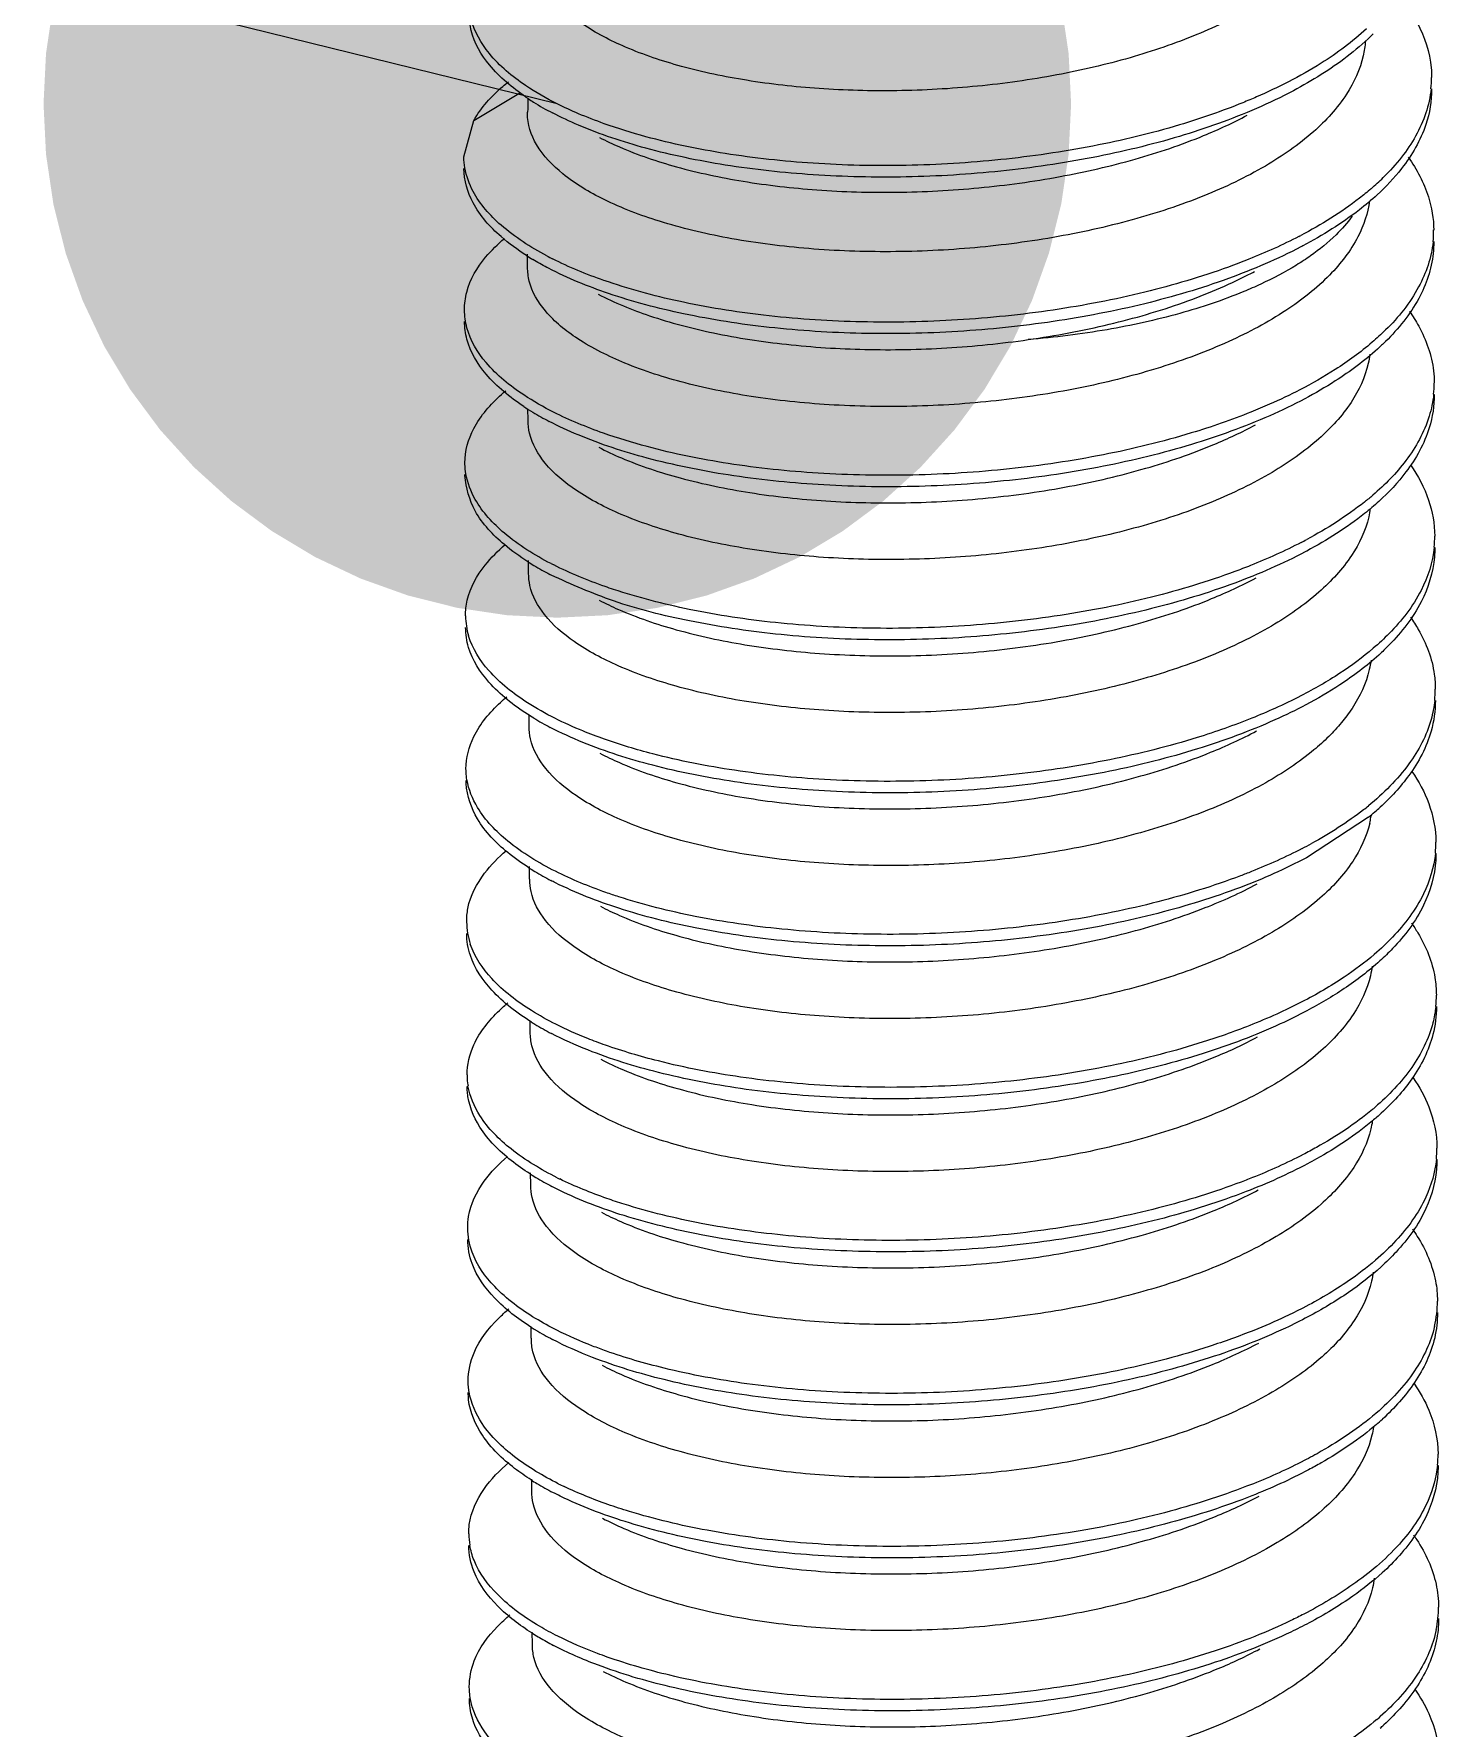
# Model space of a CAD drawing. Header units: millimetres. Extents: x 1893 to 2294, y -410 to -132.
# Drawn here: x 1976.487 to 1979.154, y -379.903 to -376.688 of the extents above; entities that cross this region are included whole.
import ezdxf

# ---------------------------------------------------------------- set-up
doc = ezdxf.new("R2010")
doc.units = ezdxf.units.MM
doc.layers.add('3_ALL_AXES', color=7, linetype='Continuous')
doc.layers.add('from', color=7, linetype='Continuous', lineweight=13)
doc.styles.get("Standard").update_dxf_attribs({"font": 'txt', "bigfont": 'gbcbig.shx'})
doc.dimstyles.new('ISO', dxfattribs={"dimscale": 0.6, "dimtxt": 2.5, "dimasz": 2.5, "dimexe": 1.25, "dimexo": 0.625, "dimtad": 0, "dimdsep": 46, "dimtxsty": 'Standard', "dimblk": 'OPEN', "dimcen": 0, "dimclrd": 4, "dimclre": 4, "dimadec": 0, "dimazin": 0, "dimtfac": 1, "dimtofl": 0, "dimtmove": 0, "dimatfit": 3, "dimfxl": 1, "dimarcsym": 0})

# ---------------------------------------------------------------- blocks, each defined once
blk = doc.blocks.new('_Open')
at = {"color": 0, "linetype": 'ByBlock', "lineweight": -2}
for p, q in [((-1, 0.1667), (0, 0)), ((-1, -0.1667), (0, 0)), ((0, 0), (-1, 0))]:
    blk.add_line(p, q, dxfattribs=at)

msp = doc.modelspace()

# ---------------------------------------------------------------- linework, layer by layer
at = {"color": 7, "linetype": 'Continuous'}
for p, q in [((1977.3218, -376.8519), (1977.4101, -376.7986)), ((1977.3028, -376.9211), (1977.3218, -376.8519)), ((1979.0196, -378.1743), (1978.9016, -378.2513)), ((1977.4394, -379.1476), (1977.4387, -379.1471))]:
    msp.add_line(p, q, dxfattribs=at)
for centre, radius, start, end in [((1978.7062, -376.3647), 0.4562, 314.1789, 314.935), ((1978.9307, -376.7703), 0.2085, 354.0828, 359.9831), ((1977.6953, -376.3987), 0.4927, 236.6822, 238.1263), ((1977.7253, -376.3494), 0.5505, 238.1856, 242.4903), ((1978.7115, -376.6186), 0.4792, 310.783, 314.4919), ((1978.4487, -376.2263), 0.9528, 297.4216, 297.6697), ((1978.9418, -377.0613), 0.2014, 353.9435, 0.419), ((1977.6883, -376.691), 0.4952, 237.4471, 239.0531), ((1977.7667, -376.53), 0.6551, 242.1028, 243.191), ((1978.9334, -377.3502), 0.2108, 354.1441, 359.9931), ((1977.6977, -376.9685), 0.5107, 236.5717, 238.8447), ((1977.7286, -376.9168), 0.5709, 238.8761, 242.4804), ((1978.4581, -376.817), 0.9417, 297.4188, 298.1432), ((1978.948, -377.6421), 0.1973, 354.2425, 0.4388), ((1977.6905, -377.272), 0.4952, 237.4401, 239.0009), ((1977.7312, -377.2031), 0.5752, 239.0577, 242.5298), ((1977.7748, -377.0988), 0.6685, 242.7092, 243.1872), ((1977.4423, -377.7915), 0.1362, 180.3476, 196.5213), ((1978.9341, -377.9311), 0.2122, 354.1979, 0.0232), ((1977.7323, -377.4946), 0.5742, 238.8756, 242.4692), ((1978.6528, -377.7035), 0.5797, 308.0629, 309.2428), ((1978.6723, -377.7489), 0.5492, 309.2348, 310.8571), ((1978.8379, -378.1418), 0.1891, 346.7009, 349.9168), ((1978.8371, -378.1416), 0.19, 349.9151, 351.3498), ((1978.6993, -377.7802), 0.5078, 310.8599, 312.3686), ((1978.4667, -377.4108), 0.9271, 297.4168, 298.6734), ((1978.9516, -378.2227), 0.1958, 354.1813, 0.3959), ((1977.693, -377.8523), 0.4958, 237.45, 238.9684), ((1977.731, -377.7881), 0.5704, 239.0232, 242.5391), ((1977.4462, -378.3717), 0.1381, 180.5529, 198.2381), ((1978.9357, -378.512), 0.2127, 354.2524, 0.0759), ((1977.7138, -378.1099), 0.5341, 238.0449, 238.842), ((1977.7363, -378.0719), 0.5783, 238.8815, 242.4597), ((1977.428, -378.664), 0.119, 179.7384, 189.7764), ((1978.6757, -378.3096), 0.547, 309.9695, 310.6388), ((1978.954, -378.8032), 0.1954, 354.139, 0.3256), ((1977.6959, -378.4318), 0.4973, 237.4635, 238.9368), ((1977.7315, -378.3716), 0.5672, 238.9895, 242.5404), ((1977.7898, -378.2377), 0.6937, 243.4923, 243.9294), ((1978.9385, -379.0931), 0.2118, 347.0785, 0.1486), ((1977.7089, -378.7015), 0.5212, 237.654, 238.7682), ((1977.7406, -378.6485), 0.5829, 238.8931, 242.4525), ((1978.6807, -378.8942), 0.5421, 310.586, 310.7249), ((1978.6972, -378.9348), 0.5171, 310.7122, 312.4275), ((1978.9552, -379.3837), 0.1963, 354.0549, 0.2408), ((1977.6992, -379.0107), 0.4996, 237.481, 238.9088), ((1977.7328, -378.954), 0.5654, 238.9595, 242.5358), ((1977.794, -378.8136), 0.699, 243.4905, 244.5267), ((1977.4476, -379.5328), 0.1355, 180.7348, 189.7902), ((1978.9425, -379.6741), 0.2099, 348.4609, 0.2304), ((1977.709, -379.2853), 0.5176, 237.6151, 239.1494), ((1977.7289, -379.2522), 0.5562, 239.1356, 239.4611), ((1977.7479, -379.2194), 0.5941, 239.4867, 242.4375), ((1978.6896, -379.4831), 0.5315, 310.6144, 311.4921), ((1978.7029, -379.5199), 0.5114, 311.4895, 312.4887)]:
    msp.add_arc(centre, radius, start, end, dxfattribs=at)
for points, start_tangent, end_tangent in [([(1978.9493, -376.5031), (1978.8906, -376.5711), (1978.8039, -376.6342), (1978.6937, -376.689), (1978.567, -376.7329), (1978.428, -376.7656), (1978.2778, -376.7869), (1978.1244, -376.7955), (1977.9768, -376.7915), (1977.8395, -376.7758), (1977.7157, -376.7493), (1977.6097, -376.7128), (1977.5276, -376.6688), (1977.4719, -376.6191), (1977.4444, -376.5659), (1977.4421, -376.532)], (-0.536906, -0.843642), (0.091635, 0.995793)), ([(1979.0816, -376.6202), (1979.1123, -376.6671), (1979.1384, -376.7521), (1979.1393, -376.7703)], (0.619716, -0.784826), (0.000119, -1)), ([(1977.4246, -376.8105), (1977.4201, -376.8074), (1977.3513, -376.7467), (1977.317, -376.6815), (1977.3134, -376.6512)], (-0.835582, 0.549366), (-0.00134, 0.999999)), ([(1977.4802, -376.8206), (1977.42, -376.7856), (1977.3512, -376.7249), (1977.3169, -376.6597)], (-0.894014, 0.44804), (-0.234519, 0.972112)), ([(1979.0156, -376.6782), (1978.9296, -376.7433), (1978.8679, -376.7785)], (-0.734201, -0.678933), (-0.888267, -0.459328)), ([(1979.0242, -376.6919), (1978.9297, -376.765), (1978.8769, -376.7956)], (-0.717139, -0.69693), (-0.883083, -0.469217)), ([(1979.0136, -376.7017), (1979.0095, -376.7294), (1978.9777, -376.8023)], (-0.072513, -0.997367), (-0.545257, -0.838269)), ([(1977.3218, -376.8519), (1977.3765, -376.7875), (1977.3876, -376.7784)], (0.487801, 0.872955), (0.782223, 0.622999)), ([(1978.8769, -376.7956), (1978.8069, -376.8292), (1978.6607, -376.8822), (1978.4968, -376.9222), (1978.3217, -376.9481), (1978.1422, -376.9591), (1977.9655, -376.955), (1977.7987, -376.9365), (1977.6483, -376.9046), (1977.5204, -376.8609), (1977.471, -376.8376)], (-0.883083, -0.469217), (-0.886406, 0.462908)), ([(1978.8679, -376.7785), (1978.8069, -376.8074), (1978.7811, -376.8183)], (-0.888267, -0.459328), (-0.926347, -0.376671)), ([(1979.1394, -376.7921), (1979.1284, -376.8596), (1979.0824, -376.9431), (1979.036, -376.9931)], (0.000119, -1), (-0.736299, -0.676656)), ([(1979.1382, -376.7918), (1979.1283, -376.8378), (1979.0823, -376.9214), (1979.0473, -376.9604)], (-0.102709, -0.994711), (-0.712779, -0.701388)), ([(1978.9777, -376.8023), (1978.9149, -376.8735), (1978.8238, -376.9384), (1978.7069, -376.9951), (1978.5711, -377.0406), (1978.4209, -377.074), (1978.2628, -377.0943), (1978.1027, -377.101), (1977.9477, -377.0944), (1977.8024, -377.0747), (1977.6738, -377.0432), (1977.569, -377.0021), (1977.4906, -376.9532), (1977.441, -376.8978), (1977.4238, -376.8389), (1977.4239, -376.8362)], (-0.545257, -0.838269), (0.023604, 0.999721)), ([(1977.5691, -376.8581), (1977.5203, -376.8391), (1977.4802, -376.8206)], (-0.941796, 0.336184), (-0.894014, 0.44804)), ([(1978.7811, -376.8183), (1978.6607, -376.8604), (1978.4967, -376.9005), (1978.3216, -376.9263), (1978.1421, -376.9373), (1977.9655, -376.9332), (1977.7986, -376.9147), (1977.6483, -376.8828), (1977.5691, -376.8581)], (-0.926347, -0.376671), (-0.941796, 0.336184)), ([(1977.5602, -376.8842), (1977.5983, -376.9023), (1977.7063, -376.9399), (1977.8326, -376.9673), (1977.9728, -376.9837), (1978.1236, -376.9882), (1978.2804, -376.9798), (1978.4342, -376.9584), (1978.5767, -376.9254), (1978.7066, -376.8808), (1978.7896, -376.842)], (0.886149, -0.463401), (0.882707, 0.469923)), ([(1977.3048, -376.9421), (1977.3028, -376.9211)], (-0.173248, 0.984878), (-0.005564, 0.999985)), ([(1979.0949, -376.9219), (1979.1332, -376.9966), (1979.1433, -377.0599)], (0.582078, -0.813133), (0.006834, -0.999977)), ([(1977.4218, -377.1084), (1977.3735, -377.0725), (1977.3203, -377.0083), (1977.3029, -376.9429)], (-0.842786, 0.538248), (-0.005564, 0.999985)), ([(1977.4602, -377.1089), (1977.3734, -377.0507), (1977.3203, -376.9865), (1977.3048, -376.9421)], (-0.88376, 0.467941), (-0.173248, 0.984878)), ([(1979.0245, -376.9814), (1979.0022, -376.9997), (1978.8911, -377.0702)], (-0.756662, -0.653806), (-0.885638, -0.464376)), ([(1979.036, -376.9931), (1979.0022, -377.0215), (1978.8952, -377.0898)], (-0.736299, -0.676656), (-0.883394, -0.468631)), ([(1979.0215, -377.0042), (1978.9995, -377.0726), (1978.9457, -377.1453), (1978.8629, -377.2124), (1978.7545, -377.2714), (1978.6248, -377.3205), (1978.479, -377.3579), (1978.3231, -377.3827), (1978.1631, -377.3941), (1978.0055, -377.392), (1977.8567, -377.377), (1977.7225, -377.35), (1977.6084, -377.3124), (1977.5189, -377.2662), (1977.4576, -377.2135), (1977.427, -377.1569), (1977.4238, -377.1305)], (-0.130146, -0.991495), (-0.001384, 0.999999)), ([(1978.9883, -377.0339), (1978.9579, -377.0689), (1978.9096, -377.1088)], (-0.585514, -0.810662), (-0.817209, -0.576341)), ([(1977.3041, -377.2115), (1977.3083, -377.1777), (1977.3442, -377.1114), (1977.38, -377.0757)], (-0.003577, 0.999994), (0.764559, 0.644554)), ([(1978.8952, -377.0898), (1978.8912, -377.0919), (1978.7536, -377.152), (1978.5949, -377.1997), (1978.4214, -377.2335), (1978.24, -377.2524), (1978.0577, -377.256), (1977.882, -377.2446), (1977.7197, -377.2189), (1977.5772, -377.1803), (1977.4637, -377.1325)], (-0.883394, -0.468631), (-0.886575, 0.462585)), ([(1978.8875, -377.0721), (1978.7927, -377.1153)], (-0.887641, -0.460537), (-0.928207, -0.372063)), ([(1979.1421, -377.0826), (1979.1147, -377.1679), (1979.052, -377.2496), (1979.0265, -377.273)], (-0.106013, -0.994365), (-0.758549, -0.651616)), ([(1979.1433, -377.0816), (1979.1422, -377.1044), (1979.1148, -377.1897), (1979.052, -377.2713), (1979.0366, -377.2859)], (0.006834, -0.999977), (-0.741193, -0.671291)), ([(1977.4637, -377.1325), (1977.4603, -377.1307), (1977.4336, -377.1157)], (-0.886575, 0.462585), (-0.857541, 0.514416)), ([(1977.5686, -377.1556), (1977.4712, -377.1146)], (-0.943907, 0.330211), (-0.892487, 0.451073)), ([(1978.7927, -377.1153), (1978.7536, -377.1302), (1978.5949, -377.1779), (1978.4214, -377.2117), (1978.2399, -377.2306), (1978.0577, -377.2342), (1977.8819, -377.2228), (1977.7196, -377.1971), (1977.5771, -377.1585), (1977.5686, -377.1556)], (-0.928207, -0.372063), (-0.943907, 0.330211)), ([(1978.9096, -377.1088), (1978.8828, -377.1264), (1978.815, -377.1626)], (-0.817209, -0.576341), (-0.90677, -0.421625)), ([(1978.374, -377.2679), (1978.5274, -377.2388), (1978.6686, -377.1973), (1978.7919, -377.1446), (1978.8031, -377.1388)], (0.989862, 0.142035), (0.883165, 0.469062)), ([(1977.5576, -377.1815), (1977.6551, -377.2225), (1977.7764, -377.2551), (1977.915, -377.2768), (1978.0638, -377.2865), (1978.2192, -377.2836), (1978.374, -377.2679)], (0.886338, -0.463038), (0.989862, 0.142035)), ([(1978.815, -377.1626), (1978.7827, -377.1768), (1978.6613, -377.2182), (1978.5234, -377.249), (1978.374, -377.2679)], (-0.90677, -0.421625), (-0.996512, -0.083446)), ([(1977.3086, -377.2454), (1977.3041, -377.2115)], (-0.257152, 0.966371), (-0.003577, 0.999994)), ([(1979.0973, -377.2141), (1979.1148, -377.2422), (1979.143, -377.3273), (1979.1443, -377.3502)], (0.575761, -0.817618), (0.000213, -1)), ([(1977.4164, -377.3947), (1977.3451, -377.3333), (1977.3086, -377.2672), (1977.3042, -377.2333)], (-0.834439, 0.5511), (-0.003577, 0.999994)), ([(1977.4739, -377.406), (1977.4164, -377.3729), (1977.3451, -377.3115), (1977.3086, -377.2454)], (-0.893833, 0.4484), (-0.257152, 0.966371)), ([(1979.0265, -377.273), (1978.9565, -377.3246), (1978.8895, -377.3631)], (-0.758549, -0.651616), (-0.88842, -0.459031)), ([(1979.0366, -377.2859), (1978.9565, -377.3464), (1978.8985, -377.3802)], (-0.741193, -0.671291), (-0.883289, -0.468829)), ([(1979.0223, -377.2958), (1979.0191, -377.3132), (1978.9864, -377.387)], (-0.132788, -0.991144), (-0.551159, -0.8344)), ([(1977.3049, -377.5019), (1977.3217, -377.4366), (1977.3743, -377.372), (1977.3823, -377.3651)], (-0.001455, 0.999999), (0.767236, 0.641365)), ([(1978.8895, -377.3631), (1978.8319, -377.3906), (1978.7962, -377.4056)], (-0.88842, -0.459031), (-0.927935, -0.372743)), ([(1979.1432, -377.3717), (1979.1347, -377.4134), (1979.0905, -377.4973), (1979.0277, -377.5633)], (-0.101727, -0.994812), (-0.75922, -0.650834)), ([(1979.1444, -377.372), (1979.1348, -377.4352), (1979.0906, -377.5191), (1979.0393, -377.5749)], (0.000213, -1), (-0.739116, -0.673578)), ([(1978.9864, -377.387), (1978.9251, -377.4562), (1978.8365, -377.5198), (1978.7232, -377.5757), (1978.5918, -377.621), (1978.4471, -377.6547), (1978.294, -377.6762), (1978.1379, -377.685), (1977.9851, -377.6811), (1977.8411, -377.6648), (1977.7108, -377.637), (1977.6015, -377.5995), (1977.5163, -377.5542), (1977.4573, -377.5023), (1977.4276, -377.4457), (1977.4248, -377.4208)], (-0.551159, -0.8344), (0.000274, 1)), ([(1978.8985, -377.3802), (1978.832, -377.4123), (1978.6834, -377.4669), (1978.5166, -377.5082), (1978.3382, -377.535), (1978.1552, -377.5467), (1977.975, -377.5431), (1977.8046, -377.5248), (1977.6508, -377.4927), (1977.5197, -377.4487), (1977.4649, -377.4231)], (-0.883289, -0.468829), (-0.886484, 0.462759)), ([(1977.5678, -377.4454), (1977.5196, -377.4269), (1977.4739, -377.406)], (-0.942926, 0.333003), (-0.893833, 0.4484)), ([(1978.7962, -377.4056), (1978.6833, -377.4451), (1978.5165, -377.4864), (1978.3381, -377.5132), (1978.1551, -377.5249), (1977.9749, -377.5213), (1977.8045, -377.503), (1977.6507, -377.471), (1977.5678, -377.4454)], (-0.927935, -0.372743), (-0.942926, 0.333003)), ([(1977.5588, -377.4721), (1977.6018, -377.4924), (1977.7136, -377.5304), (1977.8456, -377.5582), (1977.9899, -377.574), (1978.1411, -377.5775), (1978.2975, -377.5684), (1978.4523, -377.5463), (1978.5967, -377.5121), (1978.726, -377.467), (1978.8051, -377.4298)], (0.886229, -0.463248), (0.882933, 0.4695)), ([(1977.3067, -377.5228), (1977.3049, -377.504), (1977.3049, -377.5019)], (-0.172514, 0.985007), (-0.001455, 0.999999)), ([(1979.0991, -377.5056), (1979.1336, -377.5723), (1979.1453, -377.6406)], (0.573229, -0.819395), (0.006899, -0.999976)), ([(1977.424, -377.6893), (1977.3797, -377.6569), (1977.3245, -377.593), (1977.305, -377.5258), (1977.3049, -377.5237)], (-0.842734, 0.538331), (-0.001455, 0.999999)), ([(1977.4683, -377.693), (1977.3797, -377.6352), (1977.3245, -377.5712), (1977.3067, -377.5228)], (-0.888686, 0.458517), (-0.172514, 0.985007)), ([(1979.0277, -377.5633), (1979.0119, -377.5762), (1978.9022, -377.6473)], (-0.75922, -0.650834), (-0.881759, -0.4717)), ([(1979.0393, -377.5749), (1979.012, -377.598), (1978.9023, -377.6691), (1978.8995, -377.6706)], (-0.739116, -0.673578), (-0.883344, -0.468726)), ([(1979.023, -377.5883), (1979.0199, -377.6045), (1978.9874, -377.6774)], (-0.144611, -0.989489), (-0.551159, -0.8344)), ([(1977.3061, -377.7923), (1977.3093, -377.7625), (1977.3431, -377.696), (1977.3814, -377.6569)], (-0.006315, 0.99998), (0.763525, 0.645779)), ([(1978.8917, -377.6529), (1978.7955, -377.6967)], (-0.887653, -0.460513), (-0.928677, -0.37089)), ([(1979.1443, -377.6619), (1979.1194, -377.7437), (1979.0587, -377.8256), (1979.0286, -377.8537)], (-0.10036, -0.994951), (-0.75858, -0.651579)), ([(1979.1454, -377.6624), (1979.1447, -377.68), (1979.1194, -377.7655), (1979.0587, -377.8474), (1979.0389, -377.8665)], (0.006899, -0.999976), (-0.740791, -0.671735)), ([(1978.9874, -377.6774), (1978.9255, -377.7471), (1978.8353, -377.8115), (1978.7216, -377.8672), (1978.5914, -377.9118), (1978.4457, -377.9456), (1978.2885, -377.9672), (1978.129, -377.9755), (1977.9763, -377.9707), (1977.8348, -377.954), (1977.7055, -377.9256), (1977.5959, -377.887), (1977.5121, -377.841), (1977.4558, -377.7896), (1977.4283, -377.7347), (1977.4258, -377.7113)], (-0.551159, -0.8344), (-0.000051, 1)), ([(1978.8995, -377.6706), (1978.7658, -377.7299), (1978.6078, -377.7784), (1978.4347, -377.813), (1978.2533, -377.8328), (1978.0707, -377.8373), (1977.8942, -377.8266), (1977.7308, -377.8017), (1977.587, -377.7638), (1977.4684, -377.7147), (1977.4659, -377.7135)], (-0.883344, -0.468726), (-0.886716, 0.462314)), ([(1977.5707, -377.7365), (1977.4733, -377.6955)], (-0.943887, 0.33027), (-0.89248, 0.451087)), ([(1978.7955, -377.6967), (1978.7657, -377.7081), (1978.6077, -377.7566), (1978.4346, -377.7913), (1978.2532, -377.811), (1978.0706, -377.8155), (1977.8941, -377.8049), (1977.7307, -377.7799), (1977.5869, -377.742), (1977.5707, -377.7365)], (-0.928677, -0.37089), (-0.943887, 0.33027)), ([(1977.5598, -377.7625), (1977.5961, -377.7799), (1977.706, -377.8184), (1977.8359, -377.8468), (1977.9779, -377.8634), (1978.1304, -377.8681), (1978.2897, -377.8596), (1978.4466, -377.8379), (1978.5919, -377.8041), (1978.7219, -377.7595), (1978.8061, -377.7202)], (0.886349, -0.463017), (0.882926, 0.469513)), ([(1979.0991, -377.7946), (1979.1141, -377.818), (1979.1444, -377.903), (1979.1463, -377.931)], (0.576489, -0.817105), (0.000649, -1)), ([(1977.4355, -377.9862), (1977.4237, -377.9789), (1977.3505, -377.9178), (1977.3118, -377.852), (1977.3062, -377.8141)], (-0.855656, 0.517545), (-0.006315, 0.99998)), ([(1977.4757, -377.9866), (1977.4237, -377.9571), (1977.3504, -377.896), (1977.3118, -377.8302)], (-0.893588, 0.448888), (-0.285518, 0.958373)), ([(1979.0286, -377.8537), (1978.965, -377.9012), (1978.8913, -377.944)], (-0.75858, -0.651579), (-0.888571, -0.458739)), ([(1979.0389, -377.8665), (1978.9651, -377.923), (1978.9006, -377.961)], (-0.740791, -0.671735), (-0.883344, -0.468726)), ([(1979.0244, -377.8762), (1979.0211, -377.8942), (1978.9884, -377.9678)], (-0.13129, -0.991344), (-0.551159, -0.8344)), ([(1977.3069, -378.0827), (1977.3218, -378.0213), (1977.3723, -377.9564), (1977.3845, -377.9457)], (0.001744, 0.999998), (0.767057, 0.641579)), ([(1978.8913, -377.944), (1978.8421, -377.9677), (1978.7981, -377.9864)], (-0.888571, -0.458739), (-0.927996, -0.372591)), ([(1979.1452, -377.9525), (1979.1383, -377.9891), (1979.0961, -378.0732), (1979.0195, -378.1525)], (-0.100885, -0.994898), (-0.774433, -0.632656)), ([(1979.1464, -377.9528), (1979.1384, -378.0108), (1979.0962, -378.095), (1979.0415, -378.1554)], (0.000649, -1), (-0.73872, -0.674012)), ([(1978.9006, -377.961), (1978.8421, -377.9895), (1978.6948, -378.0447), (1978.5289, -378.0869), (1978.351, -378.1146), (1978.1681, -378.1272), (1977.9875, -378.1245), (1977.8163, -378.107), (1977.6614, -378.0757), (1977.5288, -378.0323), (1977.4669, -378.0038)], (-0.883344, -0.468726), (-0.886412, 0.462898)), ([(1977.5696, -378.0261), (1977.5287, -378.0106), (1977.4757, -377.9866)], (-0.942823, 0.333295), (-0.893588, 0.448888)), ([(1978.7981, -377.9864), (1978.6947, -378.023), (1978.5288, -378.0651), (1978.3509, -378.0928), (1978.168, -378.1054), (1977.9874, -378.1027), (1977.8163, -378.0852), (1977.6613, -378.054), (1977.5696, -378.0261)], (-0.927996, -0.372591), (-0.942823, 0.333295)), ([(1978.9884, -377.9678), (1978.9683, -377.9948), (1978.944, -378.0211), (1978.9158, -378.0467)], (-0.551159, -0.8344), (-0.768785, -0.639508)), ([(1978.9158, -378.0467), (1978.8246, -378.1087), (1978.7099, -378.1627), (1978.5783, -378.2061), (1978.4337, -378.2383), (1978.2816, -378.2583), (1978.1272, -378.2659), (1977.9767, -378.2611), (1977.8347, -378.2442), (1977.7065, -378.216), (1977.5992, -378.1784), (1977.5159, -378.1333), (1977.4583, -378.0818), (1977.4294, -378.0256), (1977.4268, -378.0016)], (-0.768785, -0.639508), (0.000654, 1)), ([(1977.5609, -378.0529), (1977.5982, -378.0707), (1977.707, -378.1088), (1977.8345, -378.1368), (1977.9769, -378.1537), (1978.1298, -378.1584), (1978.2882, -378.1502), (1978.4431, -378.1291), (1978.5875, -378.096), (1978.7199, -378.0511), (1978.8071, -378.0106)], (0.886316, -0.463081), (0.882924, 0.469517)), ([(1977.3087, -378.1034), (1977.3071, -378.0888), (1977.3069, -378.0827)], (-0.1705, 0.985358), (0.001744, 0.999998)), ([(1977.4262, -378.2702), (1977.3861, -378.2413), (1977.3289, -378.1776), (1977.3072, -378.1105), (1977.307, -378.1044)], (-0.842837, 0.538169), (0.001744, 0.999998)), ([(1977.4766, -378.2769), (1977.386, -378.2195), (1977.3288, -378.1559), (1977.3087, -378.1034)], (-0.893564, 0.448936), (-0.1705, 0.985358)), ([(1979.1018, -378.0874), (1979.1338, -378.148), (1979.1474, -378.2214)], (0.570434, -0.821343), (0.006513, -0.999979)), ([(1979.0102, -378.16), (1978.9116, -378.2241)], (-0.787295, -0.616576), (-0.877332, -0.479883)), ([(1979.022, -378.1853), (1978.9895, -378.2581)], (-0.230073, -0.973173), (-0.551159, -0.8344)), ([(1977.3082, -378.373), (1977.3105, -378.3473), (1977.3422, -378.2806), (1977.3832, -378.2379)], (-0.008758, 0.999962), (0.763302, 0.646042)), ([(1978.8936, -378.2337), (1978.7974, -378.2775)], (-0.887644, -0.460529), (-0.928758, -0.370688)), ([(1979.1464, -378.2426), (1979.1239, -378.3195), (1979.0653, -378.4017), (1979.0306, -378.4345)], (-0.101169, -0.994869), (-0.75866, -0.651487)), ([(1979.1475, -378.2432), (1979.1471, -378.2557), (1979.124, -378.3412), (1979.0653, -378.4235), (1979.0411, -378.4471)], (0.006513, -0.999979), (-0.74047, -0.672089)), ([(1978.9895, -378.2581), (1978.9275, -378.3279), (1978.8371, -378.3924), (1978.723, -378.4482), (1978.5923, -378.4929), (1978.4464, -378.5265), (1978.2892, -378.5481), (1978.1296, -378.5563), (1977.9771, -378.5514), (1977.8358, -378.5346), (1977.707, -378.5062), (1977.5977, -378.4677), (1977.514, -378.4216), (1977.4577, -378.3702), (1977.4303, -378.3153), (1977.4278, -378.2921)], (-0.551159, -0.8344), (0.000007, 1)), ([(1978.9016, -378.2513), (1978.7765, -378.3074), (1978.6197, -378.3567), (1978.4473, -378.3922), (1978.2661, -378.4128), (1978.0834, -378.4182), (1977.9064, -378.4084), (1977.742, -378.3843), (1977.5969, -378.3471), (1977.4767, -378.2987), (1977.4679, -378.2942)], (-0.883236, -0.468929), (-0.886816, 0.462122)), ([(1977.5725, -378.3171), (1977.4766, -378.2769)], (-0.943807, 0.330498), (-0.893564, 0.448936)), ([(1978.7974, -378.2775), (1978.7765, -378.2856), (1978.6196, -378.3349), (1978.4472, -378.3704), (1978.2661, -378.391), (1978.0834, -378.3964), (1977.9063, -378.3866), (1977.742, -378.3625), (1977.5968, -378.3253), (1977.5725, -378.3171)], (-0.928758, -0.370688), (-0.943807, 0.330498)), ([(1977.5619, -378.3433), (1977.5981, -378.3606), (1977.7048, -378.3983), (1977.8322, -378.4266), (1977.9741, -378.4438), (1978.125, -378.4489), (1978.2803, -378.4414), (1978.4327, -378.4215), (1978.5777, -378.3894), (1978.7098, -378.3459), (1978.8081, -378.301)], (0.886316, -0.463081), (0.882895, 0.46957)), ([(1979.1009, -378.375), (1979.1132, -378.3938), (1979.1456, -378.4786), (1979.1483, -378.5117)], (0.577111, -0.816666), (0.001469, -0.999999)), ([(1977.4311, -378.563), (1977.3559, -378.5023), (1977.3152, -378.4367), (1977.3082, -378.3948)], (-0.848447, 0.52928), (-0.008758, 0.999962)), ([(1977.4775, -378.5673), (1977.4311, -378.5412), (1977.3558, -378.4806), (1977.3151, -378.4149)], (-0.893349, 0.449363), (-0.313368, 0.949632)), ([(1979.0306, -378.4345), (1978.9734, -378.4777), (1978.8932, -378.5248)], (-0.75866, -0.651487), (-0.888716, -0.458458)), ([(1979.0411, -378.4471), (1978.9735, -378.4995), (1978.9026, -378.5417)], (-0.74047, -0.672089), (-0.883399, -0.468621)), ([(1979.0264, -378.4568), (1979.0231, -378.475), (1978.9905, -378.5485)], (-0.130283, -0.991477), (-0.551159, -0.8344)), ([(1977.309, -378.6634), (1977.3219, -378.606), (1977.3704, -378.5409), (1977.3865, -378.5265)], (0.003836, 0.999993), (0.766752, 0.641943)), ([(1978.8932, -378.5248), (1978.8521, -378.5448), (1978.7999, -378.5672)], (-0.888716, -0.458458), (-0.928068, -0.372411)), ([(1979.1473, -378.5333), (1979.1417, -378.5647), (1979.1016, -378.6491), (1979.0319, -378.7246)], (-0.100039, -0.994984), (-0.758807, -0.651316)), ([(1979.1484, -378.5335), (1979.1418, -378.5865), (1979.1017, -378.6709), (1979.0438, -378.736)], (0.001469, -0.999999), (-0.738468, -0.674289)), ([(1978.9905, -378.5485), (1978.9293, -378.6176), (1978.8416, -378.6807), (1978.7298, -378.7362), (1978.5993, -378.7815), (1978.4548, -378.8156), (1978.301, -378.8374), (1978.1458, -378.8465), (1977.9936, -378.8429), (1977.8493, -378.827), (1977.7178, -378.7993), (1977.6069, -378.7616), (1977.5215, -378.7165), (1977.4621, -378.6647), (1977.4319, -378.608), (1977.4289, -378.5824)], (-0.551159, -0.8344), (-0.000333, 1)), ([(1978.9026, -378.5417), (1978.8522, -378.5666), (1978.7061, -378.6226), (1978.5411, -378.6655), (1978.3637, -378.6941), (1978.181, -378.7076), (1978, -378.7058), (1977.8281, -378.6892), (1977.672, -378.6587), (1977.5379, -378.616), (1977.469, -378.5846)], (-0.883399, -0.468621), (-0.886352, 0.463012)), ([(1977.5714, -378.6068), (1977.5378, -378.5942), (1977.4775, -378.5673)], (-0.942739, 0.333533), (-0.893349, 0.449363)), ([(1978.7999, -378.5672), (1978.7061, -378.6008), (1978.5411, -378.6438), (1978.3637, -378.6724), (1978.1809, -378.6858), (1978, -378.684), (1977.828, -378.6674), (1977.6719, -378.6369), (1977.5714, -378.6068)], (-0.928068, -0.372411), (-0.942739, 0.333533)), ([(1977.5629, -378.6336), (1977.606, -378.6539), (1977.7176, -378.6919), (1977.8496, -378.7197), (1977.9939, -378.7355), (1978.1452, -378.739), (1978.3014, -378.7299), (1978.4561, -378.7078), (1978.6006, -378.6736), (1978.7301, -378.6285), (1978.8091, -378.5913)], (0.886226, -0.463253), (0.882932, 0.4695)), ([(1977.4284, -378.8511), (1977.3926, -378.8257), (1977.3333, -378.7623), (1977.3095, -378.6953), (1977.3091, -378.6852)], (-0.842973, 0.537956), (0.003836, 0.999993)), ([(1977.4802, -378.8584), (1977.3925, -378.8039), (1977.3332, -378.7405), (1977.3107, -378.6842)], (-0.894864, 0.446338), (-0.168647, 0.985676)), ([(1979.1045, -378.6691), (1979.134, -378.7237), (1979.1494, -378.8021)], (0.567495, -0.823377), (0.005643, -0.999984)), ([(1979.027, -378.7288), (1978.9208, -378.8009), (1978.8955, -378.8145)], (-0.766363, -0.642408), (-0.887712, -0.460399)), ([(1979.0438, -378.736), (1979.0271, -378.7505), (1978.9209, -378.8227), (1978.9036, -378.8321)], (-0.738468, -0.674289), (-0.883205, -0.468987)), ([(1979.0268, -378.7517), (1979.024, -378.7659), (1978.9915, -378.8389)], (-0.15403, -0.988066), (-0.551159, -0.8344)), ([(1977.3102, -378.9538), (1977.3118, -378.932), (1977.3414, -378.8652), (1977.3858, -378.8182)], (-0.010632, 0.999943), (0.765155, 0.643846)), ([(1978.8955, -378.8145), (1978.7992, -378.8583)], (-0.887712, -0.460399), (-0.928788, -0.370612)), ([(1979.1484, -378.8232), (1979.1283, -378.8952), (1979.0717, -378.9777), (1979.0327, -379.0152)], (-0.10146, -0.99484), (-0.758773, -0.651355)), ([(1979.1495, -378.8239), (1979.1494, -378.8313), (1979.1284, -378.917), (1979.0718, -378.9995), (1979.0433, -379.0277)], (0.005643, -0.999984), (-0.740207, -0.672379)), ([(1978.9915, -378.8389), (1978.9294, -378.9088), (1978.8383, -378.9737), (1978.7232, -379.0297), (1978.5912, -379.0745), (1978.4458, -379.1078), (1978.289, -379.1291), (1978.1297, -379.137), (1977.9772, -379.132), (1977.836, -379.115), (1977.7085, -379.0868), (1977.5997, -379.0484), (1977.5161, -379.0024), (1977.4597, -378.9508), (1977.4323, -378.8957), (1977.4299, -378.8728)], (-0.551159, -0.8344), (0.0003, 1)), ([(1978.9036, -378.8321), (1978.7873, -378.8848), (1978.6315, -378.9349), (1978.4598, -378.9712), (1978.279, -378.9928), (1978.0962, -378.999), (1977.9186, -378.9902), (1977.7533, -378.9668), (1977.6069, -378.9304), (1977.485, -378.8826), (1977.47, -378.875)], (-0.883205, -0.468987), (-0.886849, 0.462058)), ([(1978.7992, -378.8583), (1978.7872, -378.863), (1978.6314, -378.9131), (1978.4598, -378.9494), (1978.2789, -378.971), (1978.0961, -378.9773), (1977.9186, -378.9684), (1977.7533, -378.9451), (1977.6068, -378.9086), (1977.5743, -378.8978)], (-0.928788, -0.370612), (-0.943701, 0.330799)), ([(1977.5743, -378.8978), (1977.4849, -378.8608)], (-0.943701, 0.330799), (-0.898243, 0.439499)), ([(1977.5639, -378.924), (1977.6005, -378.9415), (1977.7106, -378.9801), (1977.8407, -379.0084), (1977.983, -379.025), (1978.1356, -379.0295), (1978.2949, -379.021), (1978.4516, -378.9992), (1978.5969, -378.9654), (1978.7265, -378.9208), (1978.8102, -378.8817)], (0.886345, -0.463026), (0.882926, 0.469512)), ([(1977.3185, -378.9996), (1977.3102, -378.9538)], (-0.340653, 0.940189), (-0.010632, 0.999943)), ([(1977.43, -379.1418), (1977.3614, -379.0869), (1977.3186, -379.0214), (1977.3102, -378.9756)], (-0.844756, 0.535152), (-0.010632, 0.999943)), ([(1979.1028, -378.9556), (1979.1122, -378.9697), (1979.1467, -379.0543), (1979.1504, -379.0925)], (0.577666, -0.816273), (0.002466, -0.999997)), ([(1977.4794, -379.1479), (1977.4386, -379.1254), (1977.3614, -379.0651), (1977.3185, -378.9996)], (-0.893124, 0.449811), (-0.340653, 0.940189)), ([(1979.0327, -379.0152), (1978.9818, -379.0542), (1978.895, -379.1057)], (-0.758773, -0.651355), (-0.888848, -0.458202)), ([(1979.0433, -379.0277), (1978.9819, -379.076), (1978.9046, -379.1225)], (-0.740207, -0.672379), (-0.88345, -0.468525)), ([(1979.0285, -379.0374), (1979.0254, -379.0548), (1978.9925, -379.1293)], (-0.129253, -0.991612), (-0.551159, -0.8344)), ([(1977.3111, -379.2442), (1977.3222, -379.1907), (1977.3686, -379.1253), (1977.3885, -379.1073)], (0.004773, 0.999989), (0.766486, 0.642261)), ([(1978.895, -379.1057), (1978.8621, -379.1219), (1978.8018, -379.1481)], (-0.888848, -0.458202), (-0.928149, -0.372209)), ([(1979.1504, -379.1143), (1979.1451, -379.1622), (1979.1071, -379.2468), (1979.0461, -379.3165)], (0.002466, -0.999997), (-0.73798, -0.674822)), ([(1978.9925, -379.1293), (1978.9313, -379.1984), (1978.8437, -379.2615), (1978.7322, -379.3168), (1978.6018, -379.3622), (1978.4574, -379.3962), (1978.3034, -379.4182), (1978.1482, -379.4272), (1977.9961, -379.4237), (1977.8518, -379.4078), (1977.7201, -379.3801), (1977.6089, -379.3423), (1977.5234, -379.2971), (1977.4641, -379.2454), (1977.4339, -379.1887), (1977.4309, -379.1631)], (-0.551159, -0.8344), (-0.000307, 1)), ([(1978.9046, -379.1225), (1978.8622, -379.1437), (1978.7174, -379.2004), (1978.5534, -379.2441), (1978.3765, -379.2736), (1978.1938, -379.288), (1978.0126, -379.2871), (1977.84, -379.2713), (1977.6827, -379.2416), (1977.5472, -379.1995), (1977.471, -379.1653)], (-0.88345, -0.468525), (-0.88631, 0.463092)), ([(1977.5733, -379.1875), (1977.5471, -379.1778), (1977.4794, -379.1479)], (-0.942676, 0.333709), (-0.893124, 0.449811)), ([(1979.145, -379.1404), (1979.107, -379.225), (1979.0344, -379.305)], (-0.224138, -0.974557), (-0.75785, -0.652428)), ([(1977.565, -379.2144), (1977.602, -379.2321), (1977.7108, -379.2702), (1977.8382, -379.2982), (1977.9804, -379.3151), (1978.1332, -379.32), (1978.2917, -379.3118), (1978.4467, -379.2907), (1978.5912, -379.2576), (1978.7235, -379.2128), (1978.8112, -379.1721)], (0.886323, -0.463068), (0.882924, 0.469515)), ([(1978.8018, -379.1481), (1978.7173, -379.1786), (1978.5533, -379.2224), (1978.3764, -379.2518), (1978.1938, -379.2662), (1978.0125, -379.2653), (1977.8399, -379.2495), (1977.6827, -379.2198), (1977.5733, -379.1875)], (-0.928149, -0.372209), (-0.942676, 0.333709)), ([(1977.3128, -379.2649), (1977.3118, -379.2583), (1977.3111, -379.2442)], (-0.166258, 0.986082), (0.004773, 0.999989)), ([(1977.4307, -379.4319), (1977.3992, -379.41), (1977.3379, -379.3469), (1977.3119, -379.2801), (1977.3112, -379.2659)], (-0.843145, 0.537685), (0.004773, 0.999989)), ([(1977.4821, -379.4391), (1977.3992, -379.3882), (1977.3378, -379.3251), (1977.3128, -379.2649)], (-0.894805, 0.446458), (-0.166258, 0.986082)), ([(1979.1061, -379.2492), (1979.134, -379.2995), (1979.1515, -379.3829)], (0.569495, -0.821995), (0.004286, -0.999991)), ([(1979.0334, -379.3058), (1978.9299, -379.3776), (1978.8974, -379.3953)], (-0.75943, -0.650589), (-0.887785, -0.460259)), ([(1979.0345, -379.3268), (1978.93, -379.3994), (1978.9057, -379.4128)], (-0.75785, -0.652428), (-0.883173, -0.469047)), ([(1979.029, -379.3315), (1979.0261, -379.3467), (1978.9935, -379.4196)], (-0.149379, -0.98878), (-0.551159, -0.8344)), ([(1977.3122, -379.5345), (1977.3132, -379.5168), (1977.3407, -379.4499), (1977.3884, -379.3986)], (-0.011698, 0.999932), (0.766575, 0.642154)), ([(1978.8974, -379.3953), (1978.8011, -379.4391)], (-0.887785, -0.460259), (-0.928811, -0.370553)), ([(1979.1504, -379.404), (1979.1326, -379.471), (1979.0781, -379.5537), (1979.0347, -379.596)], (-0.102474, -0.994736), (-0.758906, -0.6512)), ([(1979.1516, -379.4047), (1979.1516, -379.407), (1979.1327, -379.4927), (1979.0781, -379.5755), (1979.0456, -379.6083)], (0.004286, -0.999991), (-0.739966, -0.672644)), ([(1978.9935, -379.4196), (1978.9313, -379.4896), (1978.8402, -379.5545), (1978.7249, -379.6106), (1978.5929, -379.6554), (1978.4478, -379.6885), (1978.2912, -379.7098), (1978.1321, -379.7178), (1977.9796, -379.7128), (1977.8381, -379.6958), (1977.7108, -379.6676), (1977.6021, -379.6293), (1977.5183, -379.5833), (1977.4618, -379.5316), (1977.4343, -379.4764), (1977.4319, -379.4535)], (-0.551159, -0.8344), (0.000405, 1)), ([(1978.9057, -379.4128), (1978.7979, -379.4622), (1978.6433, -379.513), (1978.4724, -379.5502), (1978.2919, -379.5727), (1978.109, -379.5799), (1977.9309, -379.5719), (1977.7647, -379.5494), (1977.617, -379.5136), (1977.4935, -379.4664), (1977.472, -379.4557)], (-0.883173, -0.469047), (-0.886835, 0.462086)), ([(1977.5761, -379.4785), (1977.4934, -379.4446)], (-0.943578, 0.33115), (-0.902732, 0.430203)), ([(1977.566, -379.5048), (1977.6066, -379.524), (1977.7154, -379.5616), (1977.845, -379.5896), (1977.9889, -379.6061), (1978.142, -379.6102), (1978.299, -379.6016), (1978.4523, -379.5802), (1978.5974, -379.5465), (1978.7292, -379.5013), (1978.8122, -379.4625)], (0.886254, -0.463199), (0.882922, 0.469521)), ([(1978.8011, -379.4391), (1978.7978, -379.4404), (1978.6432, -379.4913), (1978.4723, -379.5284), (1978.2918, -379.5509), (1978.1089, -379.5581), (1977.9308, -379.5501), (1977.7646, -379.5276), (1977.6169, -379.4918), (1977.5761, -379.4785)], (-0.928811, -0.370553), (-0.943578, 0.33115)), ([(1977.4318, -379.7224), (1977.3671, -379.6713), (1977.3222, -379.6061), (1977.3122, -379.5563)], (-0.844333, 0.535819), (-0.011698, 0.999932)), ([(1977.4812, -379.7286), (1977.4462, -379.7095), (1977.3671, -379.6496), (1977.3221, -379.5844), (1977.3141, -379.5558)], (-0.892921, 0.450214), (-0.169074, 0.985603)), ([(1979.1047, -379.5361), (1979.1111, -379.5455), (1979.1478, -379.63), (1979.1524, -379.6733)], (0.578185, -0.815906), (0.00357, -0.999994)), ([(1979.0347, -379.596), (1978.99, -379.6306), (1978.8969, -379.6865)], (-0.758906, -0.6512), (-0.88896, -0.457985)), ([(1979.0456, -379.6083), (1978.9901, -379.6524), (1978.9067, -379.7032)], (-0.739966, -0.672644), (-0.883491, -0.468447)), ([(1979.0305, -379.6183), (1979.0271, -379.6369), (1978.9946, -379.71)], (-0.130471, -0.991452), (-0.551159, -0.8344)), ([(1977.3132, -379.8249), (1977.3226, -379.7754), (1977.3669, -379.7099), (1977.3904, -379.6881)], (0.004602, 0.999989), (0.766188, 0.642616)), ([(1978.8969, -379.6865), (1978.872, -379.6989), (1978.8036, -379.7289)], (-0.88896, -0.457985), (-0.928237, -0.371988)), ([(1978.9946, -379.71), (1978.9333, -379.7791), (1978.8456, -379.8423), (1978.7351, -379.8972), (1978.6055, -379.9424), (1978.4612, -379.9766), (1978.3067, -379.9988), (1978.1508, -380.0079), (1977.9994, -380.0045), (1977.855, -379.9888), (1977.7228, -379.961), (1977.6107, -379.923), (1977.5249, -379.8775), (1977.4659, -379.8258), (1977.4359, -379.7692), (1977.433, -379.7439)], (-0.551159, -0.8344), (-0.000166, 1)), ([(1978.9067, -379.7032), (1978.872, -379.7207), (1978.7286, -379.7781), (1978.5655, -379.8227), (1978.3892, -379.853), (1978.2067, -379.8683), (1978.0252, -379.8683), (1977.8518, -379.8534), (1977.6935, -379.8245), (1977.5566, -379.7831), (1977.473, -379.7461)], (-0.883491, -0.468447), (-0.886292, 0.463126)), ([(1979.1482, -379.7161), (1979.1123, -379.8008), (1979.0417, -379.8812)], (-0.200753, -0.979642), (-0.749027, -0.662539)), ([(1979.1525, -379.695), (1979.1482, -379.7379), (1979.1124, -379.8226), (1979.0484, -379.897)], (0.00357, -0.999994), (-0.737359, -0.675501)), ([(1977.5751, -379.7681), (1977.5565, -379.7613), (1977.4812, -379.7286)], (-0.942638, 0.333817), (-0.892921, 0.450214)), ([(1977.567, -379.7952), (1977.6102, -379.8155), (1977.7217, -379.8534), (1977.8536, -379.8811), (1977.9979, -379.897), (1978.1493, -379.9005), (1978.3053, -379.8914), (1978.46, -379.8694), (1978.6045, -379.8352), (1978.7341, -379.79), (1978.8132, -379.7528)], (0.886223, -0.463258), (0.882932, 0.469501)), ([(1978.8036, -379.7289), (1978.7285, -379.7563), (1978.5655, -379.8009), (1978.3892, -379.8313), (1978.2066, -379.8466), (1978.0251, -379.8466), (1977.8518, -379.8316), (1977.6935, -379.8027), (1977.5751, -379.7681)], (-0.928237, -0.371988), (-0.942638, 0.333817)), ([(1977.3148, -379.8458), (1977.3144, -379.843), (1977.3132, -379.8249)], (-0.163936, 0.986471), (0.004602, 0.999989)), ([(1977.4329, -380.0128), (1977.406, -379.9943), (1977.3426, -379.9315), (1977.3145, -379.8648), (1977.3133, -379.8467)], (-0.843357, 0.537354), (0.004602, 0.999989)), ([(1977.4839, -380.0198), (1977.4059, -379.9725), (1977.3425, -379.9098), (1977.3148, -379.8458)], (-0.894678, 0.446711), (-0.163936, 0.986471)), ([(1979.1077, -379.8293), (1979.1338, -379.8752), (1979.1535, -379.9608), (1979.1535, -379.9636)], (0.571219, -0.820798), (0.002601, -0.999997)), ([(1979.0355, -379.8865), (1978.939, -379.9543), (1978.8993, -379.9762)], (-0.759088, -0.650988), (-0.887881, -0.460072))]:
    msp.add_spline(points, degree=3, dxfattribs=dict(at, start_tangent=start_tangent, end_tangent=end_tangent))
at = {"layer": '3_ALL_AXES', "color": 7, "linetype": 'Continuous'}
for p, q in [((1977.4236, -377.1305), (1977.4235, -377.1057)), ((1977.4246, -377.4209), (1977.4245, -377.3994)), ((1977.4256, -377.7113), (1977.4255, -377.687)), ((1977.4266, -378.0017), (1977.4266, -377.9805)), ((1977.4276, -378.292), (1977.4276, -378.2681)), ((1977.4287, -378.5824), (1977.4286, -378.561)), ((1977.4297, -378.8728), (1977.4296, -378.8492)), ((1977.4307, -379.1632), (1977.4306, -379.1409)), ((1977.4317, -379.4535), (1977.4317, -379.4303)), ((1977.4328, -379.7439), (1977.4327, -379.7209))]:
    msp.add_line(p, q, dxfattribs=at)
msp.add_arc((1981.5101, -376.9266), 4.0872, 178.3686, 178.7325, dxfattribs=at)

# ---------------------------------------------------------------- leaders
at = {"layer": 'from'}
msp.add_leader([(1977.4802, -376.8206), (1951.8412, -370.4996)], dimstyle='ISO', override={"dimscale": 1, "dimasz": 1.95, "dimexo": 0.125, "dimadec": 2, "dimazin": 2, "dimldrblk": 'Dot'}, dxfattribs=at)

doc.saveas('drawing.dxf')
